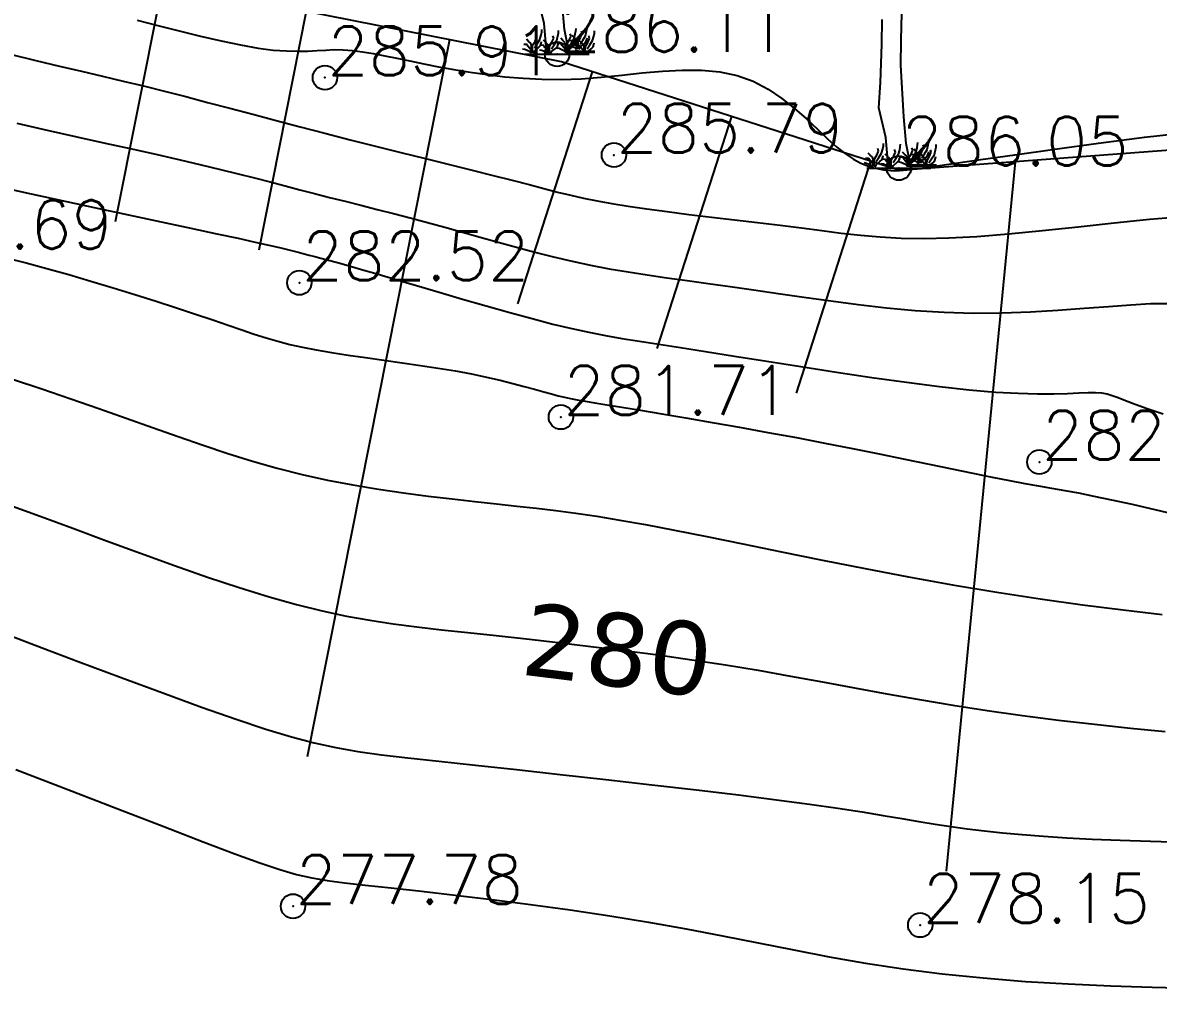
# Model space of a CAD drawing. Header units: millimetres. Extents: x 524954 to 526204, y 9523489 to 9524010.
# Drawn here: x 525902.67 to 525925.96, y 9523695.74 to 9523715.55 of the extents above; entities that cross this region are included whole.
import ezdxf
from ezdxf.enums import TextEntityAlignment as Align

# ---------------------------------------------------------------- set-up
doc = ezdxf.new("R2010")
doc.units = ezdxf.units.MM
doc.header["$PDMODE"] = 32
doc.header["$PDSIZE"] = 0.5
doc.linetypes.add('ACAD_ISO12W100', pattern=[21, 12, -3, 0, -3, 0, -3])
for name, color, linetype in [('Arbre', 34, 'ACAD_ISO12W100'), ('CN_01_00', 3, 'Continuous'), ('CN_02_00', 4, 'Continuous'), ('CN_05_00', 6, 'Continuous'), ('CN_10_00', 1, 'Continuous'), ('Cotation Courbes de niveau', 7, 'Continuous'), ('Haut_Talus', 30, 'Continuous'), ('Talus', 2, 'Continuous'), ('TopoAlt', 3, 'Continuous'), ('TOPOJIS', 7, 'Continuous')]:
    doc.layers.add(name, color=color, linetype=linetype)
doc.styles.add('Simplex 1.0', font='Simplex.shx', dxfattribs={"width": 0.99, "height": 1})
doc.styles.add('Verdana 1.0', font='verdana.ttf', dxfattribs={"width": 0.99, "height": 1})

# ---------------------------------------------------------------- blocks, each defined once
blk = doc.blocks.new('TCPOINT M')
at = {"color": 0}
blk.add_point((0, 0), dxfattribs=at)
at = {"layer": 'TopoAlt', "style": 'Simplex 1.0', "width": 0.99}
blk.add_attdef('ALT', (0.15, 0.15), '', height=1, dxfattribs=at)
blk = doc.blocks.new('v088')
at = {"linetype": 'Continuous'}
for p, q in [((-0.352, 2.542), (-0.344, 3.046)), ((0.045, 2.625), (0.064, 3.179)), ((0.043, 2.109), (0.045, 2.625)), ((-0.373, 1.752), (-0.352, 2.542)), ((0.102, 1.053), (0.043, 2.109)), ((-0.412, 1.235), (-0.373, 1.752)), ((-0.268, 0.628), (-0.412, 1.235)), ((0.151, 0.506), (0.102, 1.053)), ((-0.213, 0), (-0.268, 0.628)), ((0.256, 0), (0.151, 0.506)), ((-0.654, 0), (0.654, 0))]:
    blk.add_line(p, q, dxfattribs=at)
at = {"color": 3, "linetype": 'Continuous'}
for p, q in [((-0.317, 0.454), (-0.315, 0.507)), ((0.029, 0.435), (0.031, 0.488)), ((0.373, 0.416), (0.385, 0.474)), ((0.385, 0.474), (0.387, 0.526)), ((0.517, 0.426), (0.5, 0.476)), ((0.579, 0.38), (0.603, 0.474)), ((0.603, 0.474), (0.615, 0.531)), ((0.615, 0.531), (0.618, 0.584)), ((0.765, 0.43), (0.767, 0.483)), ((-0.587, 0.264), (-0.627, 0.308)), ((-0.541, 0.224), (-0.587, 0.264)), ((-0.502, 0.188), (-0.452, 0.267)), ((-0.452, 0.267), (-0.416, 0.349)), ((-0.416, 0.349), (-0.433, 0.399)), ((-0.409, 0.214), (-0.353, 0.303)), ((-0.353, 0.303), (-0.329, 0.397)), ((-0.329, 0.397), (-0.317, 0.454)), ((-0.327, 0.226), (-0.32, 0.26)), ((-0.24, 0.245), (-0.281, 0.288)), ((-0.195, 0.204), (-0.24, 0.245)), ((-0.156, 0.168), (-0.106, 0.248)), ((-0.106, 0.248), (-0.07, 0.329)), ((-0.07, 0.329), (-0.087, 0.38)), ((-0.063, 0.195), (-0.007, 0.284)), ((-0.007, 0.284), (0.017, 0.377)), ((0.017, 0.377), (0.029, 0.435)), ((0.019, 0.207), (0.026, 0.24)), ((0.115, 0.284), (0.075, 0.327)), ((0.161, 0.243), (0.115, 0.284)), ((0.173, 0.185), (0.161, 0.243)), ((0.2, 0.207), (0.25, 0.286)), ((0.238, 0.151), (0.293, 0.233)), ((0.25, 0.286), (0.286, 0.368)), ((0.315, 0.274), (0.25, 0.279)), ((0.286, 0.368), (0.269, 0.418)), ((0.293, 0.233), (0.349, 0.322)), ((0.346, 0.341), (0.305, 0.385)), ((0.337, 0.236), (0.315, 0.274)), ((0.397, 0.163), (0.337, 0.236)), ((0.392, 0.301), (0.346, 0.341)), ((0.349, 0.322), (0.373, 0.416)), ((0.361, 0.197), (0.375, 0.245)), ((0.375, 0.245), (0.382, 0.279)), ((0.404, 0.243), (0.392, 0.301)), ((0.409, 0.175), (0.404, 0.243)), ((0.428, 0.183), (0.43, 0.264)), ((0.43, 0.264), (0.481, 0.344)), ((0.495, 0.24), (0.454, 0.284)), ((0.469, 0.209), (0.524, 0.291)), ((0.481, 0.344), (0.517, 0.426)), ((0.541, 0.2), (0.495, 0.24)), ((0.524, 0.291), (0.579, 0.38)), ((0.546, 0.209), (0.591, 0.255)), ((0.579, 0.163), (0.63, 0.243)), ((0.591, 0.255), (0.606, 0.303)), ((0.606, 0.303), (0.613, 0.337)), ((0.63, 0.243), (0.666, 0.325)), ((0.666, 0.325), (0.649, 0.375)), ((0.673, 0.19), (0.728, 0.279)), ((0.728, 0.279), (0.752, 0.373)), ((0.752, 0.373), (0.765, 0.43)), ((0.755, 0.202), (0.762, 0.236)), ((-0.661, 0.096), (-0.712, 0.106)), ((-0.618, 0.197), (-0.683, 0.202)), ((-0.567, 0.053), (-0.661, 0.096)), ((-0.596, 0.159), (-0.618, 0.197)), ((-0.536, 0.087), (-0.596, 0.159)), ((-0.527, 0.031), (-0.567, 0.053)), ((-0.529, 0.166), (-0.541, 0.224)), ((-0.5, 0.031), (-0.536, 0.087)), ((-0.524, 0.099), (-0.529, 0.166)), ((-0.505, 0.106), (-0.502, 0.188)), ((-0.5, 0.036), (-0.505, 0.106)), ((-0.483, 0.022), (-0.459, 0.072)), ((-0.464, 0.132), (-0.409, 0.214)), ((-0.459, 0.072), (-0.387, 0.132)), ((-0.387, 0.132), (-0.341, 0.178)), ((-0.315, 0.077), (-0.365, 0.087)), ((-0.341, 0.178), (-0.327, 0.226)), ((-0.272, 0.178), (-0.337, 0.183)), ((-0.221, 0.034), (-0.315, 0.077)), ((-0.25, 0.139), (-0.272, 0.178)), ((-0.19, 0.067), (-0.25, 0.139)), ((-0.18, 0.012), (-0.221, 0.034)), ((-0.183, 0.147), (-0.195, 0.204)), ((-0.154, 0.012), (-0.19, 0.067)), ((-0.178, 0.079), (-0.183, 0.147)), ((-0.159, 0.087), (-0.156, 0.168)), ((-0.154, 0.017), (-0.159, 0.087)), ((-0.137, 0.002), (-0.113, 0.053)), ((-0.118, 0.113), (-0.063, 0.195)), ((-0.113, 0.053), (-0.041, 0.113)), ((-0.041, 0.113), (0.005, 0.159)), ((0.041, 0.115), (-0.01, 0.125)), ((0.005, 0.159), (0.019, 0.207)), ((0.084, 0.216), (0.019, 0.221)), ((0.135, 0.072), (0.041, 0.115)), ((0.106, 0.178), (0.084, 0.216)), ((0.166, 0.106), (0.106, 0.178)), ((0.175, 0.05), (0.135, 0.072)), ((0.202, 0.05), (0.166, 0.106)), ((0.178, 0.118), (0.173, 0.185)), ((0.197, 0.125), (0.2, 0.207)), ((0.202, 0.055), (0.197, 0.125)), ((0.219, 0.041), (0.243, 0.091)), ((0.272, 0.173), (0.221, 0.183)), ((0.243, 0.091), (0.315, 0.151)), ((0.365, 0.13), (0.272, 0.173)), ((0.315, 0.151), (0.361, 0.197)), ((0.406, 0.108), (0.365, 0.13)), ((0.421, 0.072), (0.37, 0.082)), ((0.433, 0.108), (0.397, 0.163)), ((0.464, 0.173), (0.399, 0.178)), ((0.514, 0.029), (0.421, 0.072)), ((0.433, 0.113), (0.428, 0.183)), ((0.45, 0.099), (0.474, 0.149)), ((0.486, 0.135), (0.464, 0.173)), ((0.474, 0.149), (0.546, 0.209)), ((0.546, 0.063), (0.486, 0.135)), ((0.555, 0.007), (0.514, 0.029)), ((0.553, 0.142), (0.541, 0.2)), ((0.582, 0.007), (0.546, 0.063)), ((0.558, 0.075), (0.553, 0.142)), ((0.577, 0.082), (0.579, 0.163)), ((0.582, 0.012), (0.577, 0.082)), ((0.599, -0.002), (0.623, 0.048)), ((0.618, 0.108), (0.673, 0.19)), ((0.623, 0.048), (0.695, 0.108)), ((0.695, 0.108), (0.74, 0.154)), ((0.74, 0.154), (0.755, 0.202))]:
    blk.add_line(p, q, dxfattribs=at)

msp = doc.modelspace()

# ---------------------------------------------------------------- linework, layer by layer
at = {"layer": 'CN_01_00', "flags": 128}
for points, elevation in [([(525901.979, 9523712.232), (525902.681, 9523712.076), (525903.406, 9523711.917), (525904.131, 9523711.76), (525904.838, 9523711.609), (525905.507, 9523711.466), (525906.117, 9523711.336), (525906.648, 9523711.222), (525907.085, 9523711.127), (525907.436, 9523711.05), (525907.714, 9523710.987), (525907.931, 9523710.937), (525908.099, 9523710.897), (525908.232, 9523710.864), (525908.342, 9523710.835), (525908.442, 9523710.81), (525908.544, 9523710.784), (525908.655, 9523710.755), (525908.784, 9523710.721), (525908.936, 9523710.68), (525909.121, 9523710.63), (525909.344, 9523710.567), (525909.613, 9523710.49), (525909.936, 9523710.396), (525910.317, 9523710.283), (525910.744, 9523710.157), (525911.205, 9523710.021), (525911.686, 9523709.88), (525912.174, 9523709.74), (525912.655, 9523709.605), (525913.115, 9523709.479), (525913.542, 9523709.369), (525913.926, 9523709.277), (525914.278, 9523709.199), (525914.617, 9523709.133), (525914.957, 9523709.073), (525915.317, 9523709.015), (525915.712, 9523708.954), (525916.159, 9523708.886), (525916.674, 9523708.806), (525917.268, 9523708.712), (525917.927, 9523708.606), (525918.63, 9523708.495), (525919.356, 9523708.382), (525920.085, 9523708.273), (525920.796, 9523708.173), (525921.468, 9523708.087), (525922.081, 9523708.019), (525922.619, 9523707.974), (525923.083, 9523707.948), (525923.48, 9523707.937), (525923.816, 9523707.938), (525924.097, 9523707.945), (525924.329, 9523707.954), (525924.518, 9523707.962), (525924.672, 9523707.964), (525924.797, 9523707.956), (525924.907, 9523707.937), (525925.015, 9523707.906), (525925.138, 9523707.861), (525925.289, 9523707.802), (525925.483, 9523707.728), (525925.734, 9523707.637), (525926.057, 9523707.529)], 283), ([(525902.458, 9523708.239), (525903.058, 9523708.039), (525903.651, 9523707.837), (525904.23, 9523707.637), (525904.788, 9523707.439), (525905.327, 9523707.247), (525905.852, 9523707.061), (525906.366, 9523706.883), (525906.874, 9523706.715), (525907.379, 9523706.558), (525907.885, 9523706.414), (525908.396, 9523706.284), (525908.915, 9523706.169), (525909.439, 9523706.069), (525909.961, 9523705.982), (525910.477, 9523705.906), (525910.983, 9523705.839), (525911.474, 9523705.78), (525911.943, 9523705.727), (525912.387, 9523705.68), (525912.804, 9523705.635), (525913.204, 9523705.59), (525913.602, 9523705.542), (525914.01, 9523705.488), (525914.444, 9523705.424), (525914.916, 9523705.347), (525915.442, 9523705.255), (525916.033, 9523705.143), (525916.701, 9523705.01), (525917.438, 9523704.861), (525918.232, 9523704.698), (525919.07, 9523704.528), (525919.943, 9523704.355), (525920.837, 9523704.184), (525921.741, 9523704.021), (525922.644, 9523703.869), (525923.534, 9523703.733), (525924.401, 9523703.611), (525925.239, 9523703.503), (525926.039, 9523703.407)], 281), ([(525902.062, 9523703.109), (525902.92, 9523702.783), (525903.804, 9523702.448), (525904.686, 9523702.116), (525905.538, 9523701.8), (525906.334, 9523701.511), (525907.044, 9523701.261), (525907.652, 9523701.059), (525908.176, 9523700.9), (525908.646, 9523700.776), (525909.091, 9523700.679), (525909.54, 9523700.601), (525910.023, 9523700.534), (525910.568, 9523700.469), (525911.204, 9523700.4), (525911.951, 9523700.32), (525912.791, 9523700.229), (525913.693, 9523700.13), (525914.628, 9523700.026), (525915.568, 9523699.919), (525916.484, 9523699.813), (525917.347, 9523699.709), (525918.127, 9523699.611), (525918.803, 9523699.52), (525919.383, 9523699.436), (525919.883, 9523699.36), (525920.317, 9523699.289), (525920.701, 9523699.225), (525921.05, 9523699.165), (525921.379, 9523699.111), (525921.705, 9523699.06), (525922.04, 9523699.013), (525922.392, 9523698.97), (525922.766, 9523698.93), (525923.168, 9523698.894), (525923.605, 9523698.86), (525924.081, 9523698.83), (525924.602, 9523698.803), (525925.174, 9523698.779), (525925.799, 9523698.758), (525926.462, 9523698.739)], 279)]:
    msp.add_lwpolyline(points, dxfattribs=dict(at, elevation=elevation))
at = {"layer": 'CN_02_00', "flags": 128}
for points, elevation in [([(525905.014, 9523715.604), (525905.439, 9523715.492), (525905.876, 9523715.381), (525906.312, 9523715.274), (525906.736, 9523715.176), (525907.134, 9523715.093), (525907.493, 9523715.03), (525907.805, 9523714.99), (525908.074, 9523714.97), (525908.308, 9523714.964), (525908.515, 9523714.969), (525908.703, 9523714.979), (525908.881, 9523714.99), (525909.056, 9523714.997), (525909.236, 9523714.995), (525909.428, 9523714.98), (525909.635, 9523714.954), (525909.856, 9523714.917), (525910.091, 9523714.873), (525910.342, 9523714.822), (525910.609, 9523714.766), (525910.892, 9523714.708), (525911.192, 9523714.648), (525911.509, 9523714.59), (525911.842, 9523714.534), (525912.191, 9523714.485), (525912.553, 9523714.443), (525912.928, 9523714.411), (525913.314, 9523714.392), (525913.712, 9523714.388), (525914.119, 9523714.402), (525914.534, 9523714.433), (525914.953, 9523714.474), (525915.372, 9523714.519), (525915.787, 9523714.556), (525916.193, 9523714.579), (525916.586, 9523714.578), (525916.963, 9523714.544), (525917.318, 9523714.469), (525917.648, 9523714.348), (525917.954, 9523714.187), (525918.237, 9523713.998), (525918.5, 9523713.791), (525918.742, 9523713.577), (525918.966, 9523713.366), (525919.174, 9523713.17), (525919.367, 9523712.998), (525919.545, 9523712.859), (525919.71, 9523712.752), (525919.86, 9523712.671), (525919.997, 9523712.614), (525920.12, 9523712.574), (525920.228, 9523712.549), (525920.323, 9523712.534), (525920.402, 9523712.524), (525920.471, 9523712.517), (525920.547, 9523712.514), (525920.65, 9523712.519), (525920.802, 9523712.533), (525921.023, 9523712.559), (525921.336, 9523712.601), (525921.76, 9523712.66), (525922.317, 9523712.741), (525923.019, 9523712.843), (525923.837, 9523712.959), (525924.734, 9523713.081), (525925.674, 9523713.199), (525926.617, 9523713.303)], 286), ([(525902.544, 9523713.491), (525903.17, 9523713.347), (525903.776, 9523713.211), (525904.356, 9523713.082), (525904.906, 9523712.96), (525905.421, 9523712.845), (525905.896, 9523712.737), (525906.329, 9523712.636), (525906.723, 9523712.541), (525907.085, 9523712.452), (525907.423, 9523712.366), (525907.741, 9523712.284), (525908.048, 9523712.204), (525908.35, 9523712.125), (525908.653, 9523712.046), (525908.962, 9523711.967), (525909.279, 9523711.887), (525909.603, 9523711.805), (525909.934, 9523711.721), (525910.271, 9523711.634), (525910.615, 9523711.545), (525910.966, 9523711.453), (525911.322, 9523711.356), (525911.684, 9523711.256), (525912.05, 9523711.153), (525912.421, 9523711.049), (525912.796, 9523710.946), (525913.173, 9523710.846), (525913.553, 9523710.75), (525913.933, 9523710.66), (525914.315, 9523710.577), (525914.696, 9523710.504), (525915.082, 9523710.437), (525915.474, 9523710.376), (525915.876, 9523710.318), (525916.292, 9523710.261), (525916.725, 9523710.202), (525917.179, 9523710.14), (525917.658, 9523710.073), (525918.162, 9523709.998), (525918.691, 9523709.92), (525919.24, 9523709.843), (525919.806, 9523709.769), (525920.384, 9523709.703), (525920.972, 9523709.649), (525921.565, 9523709.611), (525922.16, 9523709.593), (525922.752, 9523709.597), (525923.335, 9523709.618), (525923.898, 9523709.652), (525924.435, 9523709.691), (525924.937, 9523709.731), (525925.395, 9523709.765), (525925.802, 9523709.787), (525926.148, 9523709.792)], 284), ([(525902.322, 9523710.729), (525902.734, 9523710.624), (525903.163, 9523710.508), (525903.609, 9523710.383), (525904.063, 9523710.251), (525904.518, 9523710.113), (525904.968, 9523709.974), (525905.405, 9523709.835), (525905.822, 9523709.7), (525906.21, 9523709.572), (525906.564, 9523709.453), (525906.878, 9523709.346), (525907.159, 9523709.25), (525907.416, 9523709.164), (525907.66, 9523709.087), (525907.899, 9523709.016), (525908.143, 9523708.952), (525908.402, 9523708.893), (525908.685, 9523708.837), (525908.999, 9523708.783), (525909.339, 9523708.73), (525909.698, 9523708.679), (525910.07, 9523708.627), (525910.448, 9523708.575), (525910.823, 9523708.521), (525911.19, 9523708.465), (525911.542, 9523708.406), (525911.871, 9523708.344), (525912.177, 9523708.279), (525912.46, 9523708.214), (525912.72, 9523708.15), (525912.955, 9523708.089), (525913.166, 9523708.031), (525913.352, 9523707.98), (525913.514, 9523707.935), (525913.652, 9523707.899), (525913.778, 9523707.868), (525913.903, 9523707.841), (525914.041, 9523707.815), (525914.202, 9523707.787), (525914.4, 9523707.754), (525914.648, 9523707.713), (525914.957, 9523707.663), (525915.336, 9523707.6), (525915.778, 9523707.526), (525916.271, 9523707.442), (525916.805, 9523707.35), (525917.367, 9523707.25), (525917.948, 9523707.146), (525918.535, 9523707.038), (525919.117, 9523706.928), (525919.685, 9523706.817), (525920.233, 9523706.706), (525920.758, 9523706.599), (525921.256, 9523706.496), (525921.724, 9523706.398), (525922.157, 9523706.308), (525922.553, 9523706.228), (525922.907, 9523706.158), (525923.22, 9523706.099), (525923.502, 9523706.049), (525923.77, 9523706.002), (525924.039, 9523705.955), (525924.323, 9523705.903), (525924.638, 9523705.841), (525925, 9523705.765), (525925.423, 9523705.672), (525925.917, 9523705.557), (525926.468, 9523705.425)], 282), ([(525902.523, 9523700.23), (525903.592, 9523699.817), (525904.618, 9523699.421), (525905.558, 9523699.06), (525906.368, 9523698.75), (525907.018, 9523698.504), (525907.53, 9523698.317), (525907.94, 9523698.178), (525908.283, 9523698.078), (525908.594, 9523698.006), (525908.909, 9523697.952), (525909.263, 9523697.907), (525909.691, 9523697.86), (525910.221, 9523697.802), (525910.843, 9523697.733), (525911.539, 9523697.653), (525912.291, 9523697.563), (525913.082, 9523697.462), (525913.893, 9523697.351), (525914.707, 9523697.23), (525915.505, 9523697.1), (525916.275, 9523696.962), (525917.021, 9523696.819), (525917.753, 9523696.673), (525918.48, 9523696.529), (525919.211, 9523696.391), (525919.956, 9523696.26), (525920.725, 9523696.142), (525921.526, 9523696.039), (525922.366, 9523695.954), (525923.232, 9523695.885), (525924.11, 9523695.832), (525924.983, 9523695.792), (525925.836, 9523695.763), (525926.654, 9523695.743)], 278)]:
    msp.add_lwpolyline(points, dxfattribs=dict(at, elevation=elevation))
at = {"layer": 'CN_05_00', "elevation": 285, "flags": 128}
msp.add_lwpolyline([(525902.407, 9523714.906), (525902.935, 9523714.777), (525903.42, 9523714.661), (525903.874, 9523714.555), (525904.305, 9523714.454), (525904.726, 9523714.354), (525905.145, 9523714.252), (525905.572, 9523714.145), (525906.009, 9523714.033), (525906.456, 9523713.916), (525906.914, 9523713.795), (525907.384, 9523713.671), (525907.864, 9523713.543), (525908.357, 9523713.414), (525908.863, 9523713.282), (525909.38, 9523713.15), (525909.902, 9523713.018), (525910.422, 9523712.888), (525910.931, 9523712.761), (525911.422, 9523712.639), (525911.887, 9523712.524), (525912.318, 9523712.416), (525912.707, 9523712.317), (525913.051, 9523712.228), (525913.357, 9523712.149), (525913.638, 9523712.077), (525913.906, 9523712.012), (525914.172, 9523711.952), (525914.45, 9523711.895), (525914.751, 9523711.84), (525915.087, 9523711.786), (525915.467, 9523711.731), (525915.885, 9523711.675), (525916.33, 9523711.619), (525916.794, 9523711.563), (525917.267, 9523711.507), (525917.739, 9523711.451), (525918.2, 9523711.395), (525918.641, 9523711.34), (525919.056, 9523711.285), (525919.455, 9523711.235), (525919.85, 9523711.191), (525920.255, 9523711.156), (525920.683, 9523711.133), (525921.148, 9523711.126), (525921.662, 9523711.136), (525922.239, 9523711.167), (525922.886, 9523711.22), (525923.586, 9523711.289), (525924.316, 9523711.366), (525925.054, 9523711.445), (525925.777, 9523711.517), (525926.462, 9523711.575)], dxfattribs=at)
at = {"layer": 'CN_10_00', "elevation": 280, "flags": 128}
msp.add_lwpolyline([(525902.382, 9523705.663), (525903.023, 9523705.427), (525903.695, 9523705.178), (525904.386, 9523704.922), (525905.085, 9523704.666), (525905.78, 9523704.416), (525906.459, 9523704.179), (525907.109, 9523703.963), (525907.72, 9523703.773), (525908.284, 9523703.614), (525908.807, 9523703.485), (525909.304, 9523703.379), (525909.784, 9523703.292), (525910.262, 9523703.22), (525910.748, 9523703.157), (525911.255, 9523703.098), (525911.796, 9523703.04), (525912.378, 9523702.977), (525912.998, 9523702.909), (525913.647, 9523702.836), (525914.319, 9523702.757), (525915.006, 9523702.672), (525915.7, 9523702.58), (525916.394, 9523702.482), (525917.08, 9523702.377), (525917.753, 9523702.265), (525918.415, 9523702.148), (525919.071, 9523702.028), (525919.728, 9523701.906), (525920.388, 9523701.784), (525921.058, 9523701.664), (525921.742, 9523701.549), (525922.446, 9523701.44), (525923.171, 9523701.338), (525923.91, 9523701.244), (525924.652, 9523701.158), (525925.386, 9523701.08), (525926.101, 9523701.011)], dxfattribs=at)
at = {"layer": 'Haut_Talus', "flags": 128}
msp.add_lwpolyline([(525967.078, 9523715.393), (525957.192, 9523708.253), (525951.507, 9523706.558), (525940.086, 9523708.234), (525936.511, 9523709.489), (525930.217, 9523713.237), (525920.65, 9523712.519), (525913.717, 9523714.747), (525902.983, 9523716.877), (525892.035, 9523719.553), (525886.205, 9523722.816), (525884.458, 9523724.15), (525882.759, 9523726.185), (525872.154, 9523732.071)], dxfattribs=at)
at = {"layer": 'Talus'}
for p, q in [((525905.537, 9523716.37), (525904.564, 9523711.466)), ((525908.48, 9523715.786), (525907.507, 9523710.882)), ((525911.423, 9523715.202), (525908.502, 9523700.489)), ((525914.346, 9523714.544), (525912.816, 9523709.784)), ((525917.202, 9523713.627), (525915.673, 9523708.866)), ((525920.058, 9523712.709), (525918.529, 9523707.948)), ((525923.022, 9523712.697), (525921.61, 9523698.145))]:
    msp.add_line(p, q, dxfattribs=at)

# ---------------------------------------------------------------- block references
at = {"layer": 'Arbre'}
for p in [(525913.628, 9523714.903), (525920.637, 9523712.568)]:
    msp.add_blockref('v088', p, dxfattribs=at)
at = {"layer": 'TOPOJIS'}
ref = msp.add_blockref('TCPOINT M', (525913.628, 9523714.903, 286.11), dxfattribs=at)
ref.add_attrib('ALT', '286.11', (525913.678, 9523714.953, 286.11), dxfattribs={"layer": 'TopoAlt', "height": 1, "style": 'Simplex 1.0', "width": 0.99})
ref = msp.add_blockref('TCPOINT M', (525908.865, 9523714.423, 285.91), dxfattribs=at)
ref.add_attrib('ALT', '285.91', (525908.915, 9523714.473, 285.91), dxfattribs={"layer": 'TopoAlt', "height": 1, "style": 'Simplex 1.0', "width": 0.99})
ref = msp.add_blockref('TCPOINT M', (525914.793, 9523712.836, 285.79), dxfattribs=at)
ref.add_attrib('ALT', '285.79', (525914.843, 9523712.886, 285.79), dxfattribs={"layer": 'TopoAlt', "height": 1, "style": 'Simplex 1.0', "width": 0.99})
ref = msp.add_blockref('TCPOINT M', (525920.637, 9523712.568, 286.05), dxfattribs=at)
ref.add_attrib('ALT', '286.05', (525920.687, 9523712.618, 286.05), dxfattribs={"layer": 'TopoAlt', "height": 1, "style": 'Simplex 1.0', "width": 0.99})
ref = msp.add_blockref('TCPOINT M', (525899.8, 9523710.862, 281.69), dxfattribs=at)
ref.add_attrib('ALT', '281.69', (525899.85, 9523710.912, 281.69), dxfattribs={"layer": 'TopoAlt', "height": 1, "style": 'Simplex 1.0', "width": 0.99})
ref = msp.add_blockref('TCPOINT M', (525908.341, 9523710.216, 282.52), dxfattribs=at)
ref.add_attrib('ALT', '282.52', (525908.391, 9523710.266, 282.52), dxfattribs={"layer": 'TopoAlt', "height": 1, "style": 'Simplex 1.0', "width": 0.99})
ref = msp.add_blockref('TCPOINT M', (525913.705, 9523707.459, 281.71), dxfattribs=at)
ref.add_attrib('ALT', '281.71', (525913.755, 9523707.509, 281.71), dxfattribs={"layer": 'TopoAlt', "height": 1, "style": 'Simplex 1.0', "width": 0.99})
ref = msp.add_blockref('TCPOINT M', (525923.52, 9523706.538, 282.22), dxfattribs=at)
ref.add_attrib('ALT', '282.22', (525923.57, 9523706.588, 282.22), dxfattribs={"layer": 'TopoAlt', "height": 1, "style": 'Simplex 1.0', "width": 0.99})
ref = msp.add_blockref('TCPOINT M', (525908.21, 9523697.425, 277.78), dxfattribs=at)
ref.add_attrib('ALT', '277.78', (525908.26, 9523697.475, 277.78), dxfattribs={"layer": 'TopoAlt', "height": 1, "style": 'Simplex 1.0', "width": 0.99})
ref = msp.add_blockref('TCPOINT M', (525921.075, 9523697.038, 278.15), dxfattribs=at)
ref.add_attrib('ALT', '278.15', (525921.125, 9523697.088, 278.15), dxfattribs={"layer": 'TopoAlt', "height": 1, "style": 'Simplex 1.0', "width": 0.99})

# ---------------------------------------------------------------- texts
at = {"layer": 'Cotation Courbes de niveau', "style": 'Verdana 1.0', "width": 0.99}
msp.add_text('280', height=1.5, rotation=352.928, dxfattribs=at).set_placement((525914.87, 9523702.689, 280), align=Align.MIDDLE_CENTER)

doc.saveas('drawing.dxf')
